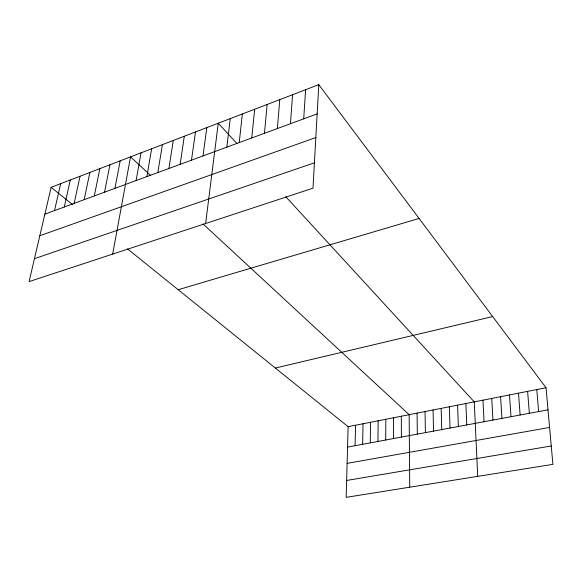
<?xml version="1.0" encoding="UTF-8"?>
<svg xmlns="http://www.w3.org/2000/svg" width="582" height="582" viewBox="0 0 582 582"><rect width="100%" height="100%" fill="white"/><g stroke="black" fill="none" stroke-linecap="round" stroke-linejoin="round"><path stroke-width="0.87" d="M393.512 438.559L393.534 417.76M385.699 440.014L385.822 419.28M377.951 441.454L378.162 420.786M370.261 442.887L370.567 422.277M362.637 444.306L363.03 423.761M355.071 445.71L355.551 425.231M127.473 248.849L348.131 426.693L346.166 497.348L552.9 464.363L546.032 387.75L318.798 84.652L51.143 187.324L29.1 281.593L312.985 188.19L318.798 84.652M303.702 118.837L305.608 89.708M290.433 123.719L292.601 94.699M277.359 128.535L279.782 99.617M264.468 133.285L267.131 104.469M251.759 137.963L254.661 109.256M239.224 142.583L242.359 113.97M226.864 147.13L230.225 118.626M205.621 223.517L218.257 123.217L236.881 143.492M203.009 155.918L206.792 127.618M191.493 160.159L195.472 131.961M180.129 164.342L184.305 136.246M168.911 168.474L173.276 140.473M157.838 172.548L162.385 144.649M146.904 176.572L151.633 148.774M136.115 180.544L141.019 152.848M112.668 254.101L130.535 156.871L150.469 175.313M114.945 188.342L120.183 160.843M104.556 192.169L109.954 164.764M94.299 195.945L99.849 168.642M84.172 199.677L89.875 172.468M74.161 203.358L80.018 176.251M64.282 207.003L70.276 179.984M54.512 210.597L60.652 183.679M44.872 214.147L317.161 113.883M39.816 235.754L315.83 137.563M34.462 258.677L314.411 162.815M178.179 289.712L419.105 218.446M275.366 368.042L492.663 316.564M348.131 426.693L546.032 387.75M347.563 447.107L548.011 409.823M347.112 463.374L549.59 427.443M346.639 480.456L551.249 445.979M51.143 187.324L72.735 204.733M203.045 223.961L409.161 414.682L409.728 487.207M285.784 196.723L474.257 401.878L477.713 476.36M536.779 389.569L538.626 411.561M527.612 391.373L529.336 413.293M518.526 393.163L520.119 415.01M509.519 394.938L510.989 416.705M500.585 396.691L501.939 418.393M491.732 398.437L492.961 420.058M482.958 400.161L484.071 421.717M465.884 403.522L466.771 424.933M457.583 405.159L458.361 426.497M449.34 406.774L450.017 428.046M441.178 408.382L441.745 429.589M433.073 409.975L433.539 431.117M425.035 411.561L425.398 432.63M417.068 413.125L417.33 434.128M401.318 416.225L401.384 437.097"/></g></svg>
